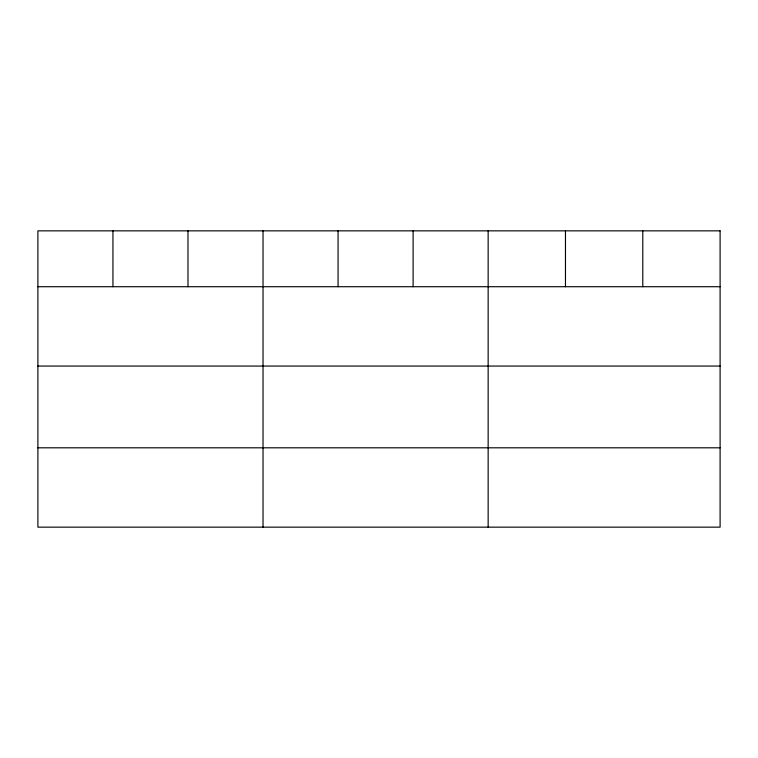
<?xml version="1.0" encoding="UTF-8"?>
<svg xmlns="http://www.w3.org/2000/svg" width="758" height="758" viewBox="0 0 758 758"><rect width="100%" height="100%" fill="white"/><g stroke="black" fill="none" stroke-linecap="round" stroke-linejoin="round"><path stroke-width="1.14" d="M37.9 286.714L720.1 286.714M37.9 366.057L720.1 366.057M37.9 447.807L720.1 447.807M642.784 230.849L642.784 286.714M565.468 230.849L565.468 286.714M488.152 230.849L488.152 527.151M413.11 230.849L413.11 286.714M338.068 230.849L338.068 286.714M263.026 230.849L263.026 527.151M187.984 230.849L187.984 286.714M112.942 230.849L112.942 286.714M720.1 230.849L37.9 230.849L37.9 527.151L720.1 527.151L720.1 230.849"/></g></svg>
